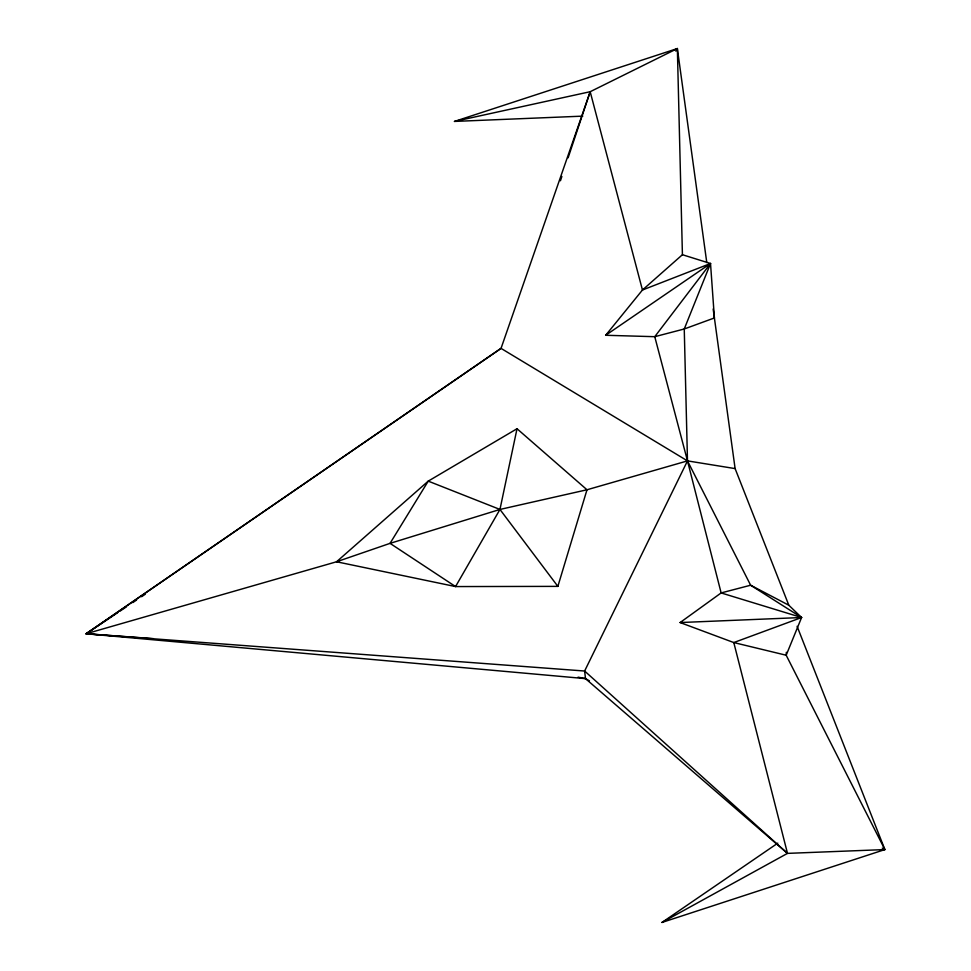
<?xml version="1.0" encoding="UTF-8"?>
<svg xmlns="http://www.w3.org/2000/svg" width="971" height="971" viewBox="0 0 971 971"><rect width="100%" height="100%" fill="white"/><g stroke="black" fill="none" stroke-linecap="round" stroke-linejoin="round"><path stroke-width="1.46" d="M786.34 652.294L786.182 655.231L884.872 849.576L661.979 922.45L777.783 843.156M517.021 428.733L499.956 509.447L455.557 586.569L336.561 561.772L428.235 481.131L517.021 428.733L586.994 489.772L687.492 460.885L735.108 468.592L788.816 605.224L801.585 617.52L786.182 655.231L733.785 642.559L680.113 622.545L721.137 592.929L750.632 585.222L788.816 605.224M557.864 586.375L499.956 509.447L428.235 481.131L390.051 543.359L455.557 586.569L557.864 586.375L586.994 489.772L499.956 509.447L390.051 543.359L336.561 561.772M560.437 180.764L561.881 176.455M568.12 157.788L590.186 91.711L677.357 48.55L706.779 262.583M582.782 116.132L454.464 121.424L590.186 91.711L501.036 348.383L86.128 633.76L585.501 678.632L589.433 680.865M675.865 51.16L677.357 48.55L454.464 121.424M682.419 254.718L710.517 263.505L714.401 317.954L684.252 328.987L654.757 336.694L605.686 335.274L642.45 290.013L682.419 254.718L677.357 48.55M797.094 626.295L884.872 849.576L787.493 853.375L584.627 671.022L86.128 633.76L501.036 348.383L687.492 460.885L750.632 585.222L801.585 617.52L733.785 642.559L787.493 853.375L661.979 922.45M605.686 335.274L710.517 263.505L684.252 328.987L687.492 460.885L721.137 592.929L801.585 617.52L680.113 622.545M153.394 638.639L86.128 633.76L117.625 612.713M120.149 611.026L126.448 606.814M132.748 602.615L136.523 600.09M141.572 596.716L145.347 594.191M86.128 633.76L339.474 560.935M578.073 677.163L585.501 678.632L787.493 853.375M882.275 848.096L884.872 849.576M590.186 91.711L642.45 290.013L710.517 263.505L654.757 336.694L687.492 460.885L584.627 671.022L585.501 678.632M713.163 308.972L735.108 468.592"/></g></svg>
